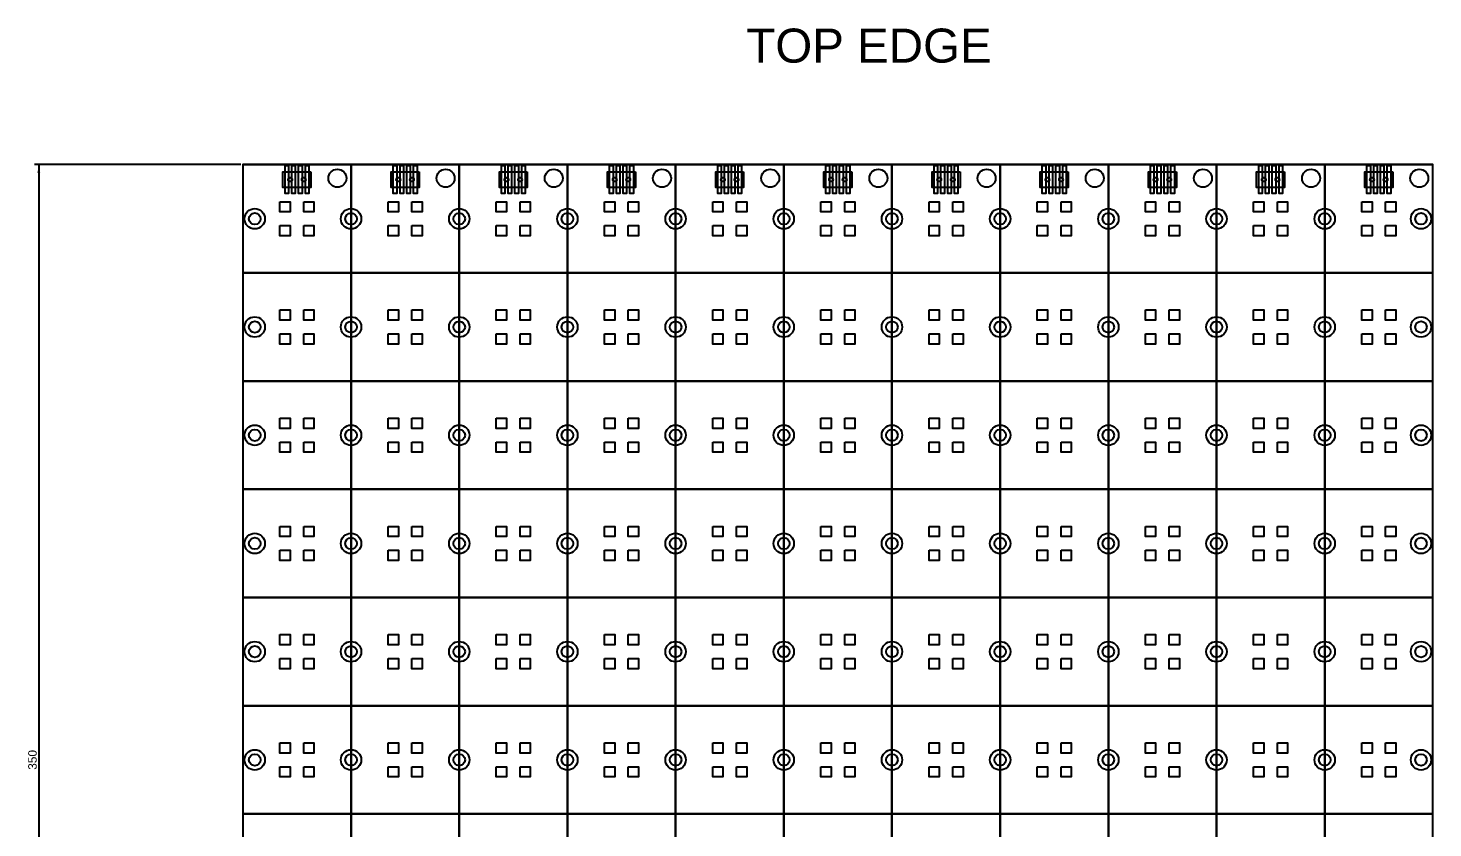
# Model space of a CAD drawing. Header units: inches. Extents: x -63 to 350, y -80 to 390.
# Drawn here: x -63.2 to 350, y 155 to 390.1 of the extents above; entities that cross this region are included whole.
import ezdxf
from ezdxf.enums import TextEntityAlignment as Align

# ---------------------------------------------------------------- set-up
doc = ezdxf.new("R2010")
doc.units = ezdxf.units.IN
doc.header["$MEASUREMENT"] = 0
for name, color, linetype in [('ANNOTATIONS', 3, 'Continuous'), ('BOARD_OUTLINE', 7, 'Continuous'), ('CONNECTION_PADS', 4, 'Continuous'), ('LED-EXCLUSION', 1, 'Continuous'), ('LEDS', 6, 'Continuous'), ('SUBARRAY', 2, 'Continuous')]:
    doc.layers.add(name, color=color, linetype=linetype)
doc.styles.get("Standard").update_dxf_attribs({"font": 'arial.ttf'})

# ---------------------------------------------------------------- blocks, each defined once
blk = doc.blocks.new('*D28')
at = {"layer": 'ANNOTATIONS', "color": 0, "linetype": 'ByBlock'}
for p, q in [((-0.62, 350), (-61.25, 350)), ((-60, 350), (-60, 0)), ((-0.62, 0), (-61.25, 0))]:
    blk.add_line(p, q, dxfattribs=at)
for points in [[(-60, 350), (-59.58, 347.5), (-60.42, 347.5)], [(-60, 0), (-60.42, 2.5), (-59.58, 2.5)]]:
    blk.add_solid(points, dxfattribs=at)
at = {"layer": 'ANNOTATIONS', "color": 0, "linetype": 'Continuous'}
blk.add_text('350', height=2.5, rotation=90, dxfattribs=at).set_placement((-61.88, 175), align=Align.MIDDLE_CENTER)
blk = doc.blocks.new('*U46')
at = {"layer": 'LED-EXCLUSION'}
blk.add_circle((0, 0), 3, dxfattribs=at)
blk = doc.blocks.new('*U47')
at = {"layer": 'ANNOTATIONS', "color": 0, "linetype": 'ByBlock', "lineweight": -2, "transparency": 16777216}
for p in [(0, 318.18), (31.818, 318.18), (63.636, 318.18), (95.454, 318.18), (127.272, 318.18), (159.09, 318.18), (190.908, 318.18), (222.726, 318.18), (254.544, 318.18), (286.362, 318.18), (0, 286.362), (31.818, 286.362), (63.636, 286.362), (95.454, 286.362), (127.272, 286.362), (159.09, 286.362), (190.908, 286.362), (222.726, 286.362), (254.544, 286.362), (286.362, 286.362), (0, 254.544), (31.818, 254.544), (63.636, 254.544), (95.454, 254.544), (127.272, 254.544), (159.09, 254.544), (190.908, 254.544), (222.726, 254.544), (254.544, 254.544), (286.362, 254.544), (0, 222.726), (31.818, 222.726), (63.636, 222.726), (95.454, 222.726), (127.272, 222.726), (159.09, 222.726), (190.908, 222.726), (222.726, 222.726), (254.544, 222.726), (286.362, 222.726), (0, 190.908), (31.818, 190.908), (63.636, 190.908), (95.454, 190.908), (127.272, 190.908), (159.09, 190.908), (190.908, 190.908), (222.726, 190.908), (254.544, 190.908), (286.362, 190.908), (0, 159.09), (31.818, 159.09), (63.636, 159.09), (95.454, 159.09), (127.272, 159.09), (159.09, 159.09), (190.908, 159.09), (222.726, 159.09), (254.544, 159.09), (286.362, 159.09), (0, 127.272), (31.818, 127.272), (63.636, 127.272), (95.454, 127.272), (127.272, 127.272), (159.09, 127.272), (190.908, 127.272), (222.726, 127.272), (254.544, 127.272), (286.362, 127.272), (0, 95.454), (31.818, 95.454), (63.636, 95.454), (95.454, 95.454), (127.272, 95.454), (159.09, 95.454), (190.908, 95.454), (222.726, 95.454), (254.544, 95.454), (286.362, 95.454), (0, 63.636), (31.818, 63.636), (63.636, 63.636), (95.454, 63.636), (127.272, 63.636), (159.09, 63.636), (190.908, 63.636), (222.726, 63.636), (254.544, 63.636), (286.362, 63.636), (0, 31.818), (31.818, 31.818), (63.636, 31.818), (95.454, 31.818), (127.272, 31.818), (159.09, 31.818), (190.908, 31.818), (222.726, 31.818), (254.544, 31.818), (286.362, 31.818), (0, 0), (31.818, 0), (63.636, 0), (95.454, 0), (127.272, 0), (159.09, 0), (190.908, 0), (222.726, 0), (254.544, 0), (286.362, 0)]:
    blk.add_blockref('*U46', p, dxfattribs=at)
blk = doc.blocks.new('*U48')
at = {"layer": 'SUBARRAY'}
blk.add_lwpolyline([(-15.909, -15.909), (15.909, -15.909), (15.909, 15.909), (-15.909, 15.909)], close=True, dxfattribs=at)
blk = doc.blocks.new('*U49')
at = {"layer": 'ANNOTATIONS', "color": 0, "linetype": 'ByBlock', "lineweight": -2, "transparency": 16777216}
for p in [(0, 318.18), (31.818, 318.18), (63.636, 318.18), (95.454, 318.18), (127.272, 318.18), (159.09, 318.18), (190.908, 318.18), (222.726, 318.18), (254.544, 318.18), (286.362, 318.18), (318.18, 318.18), (0, 286.362), (31.818, 286.362), (63.636, 286.362), (95.454, 286.362), (127.272, 286.362), (159.09, 286.362), (190.908, 286.362), (222.726, 286.362), (254.544, 286.362), (286.362, 286.362), (318.18, 286.362), (0, 254.544), (31.818, 254.544), (63.636, 254.544), (95.454, 254.544), (127.272, 254.544), (159.09, 254.544), (190.908, 254.544), (222.726, 254.544), (254.544, 254.544), (286.362, 254.544), (318.18, 254.544), (0, 222.726), (31.818, 222.726), (63.636, 222.726), (95.454, 222.726), (127.272, 222.726), (159.09, 222.726), (190.908, 222.726), (222.726, 222.726), (254.544, 222.726), (286.362, 222.726), (318.18, 222.726), (0, 190.908), (31.818, 190.908), (63.636, 190.908), (95.454, 190.908), (127.272, 190.908), (159.09, 190.908), (190.908, 190.908), (222.726, 190.908), (254.544, 190.908), (286.362, 190.908), (318.18, 190.908), (0, 159.09), (31.818, 159.09), (63.636, 159.09), (95.454, 159.09), (127.272, 159.09), (159.09, 159.09), (190.908, 159.09), (222.726, 159.09), (254.544, 159.09), (286.362, 159.09), (318.18, 159.09), (0, 127.272), (31.818, 127.272), (63.636, 127.272), (95.454, 127.272), (127.272, 127.272), (159.09, 127.272), (190.908, 127.272), (222.726, 127.272), (254.544, 127.272), (286.362, 127.272), (318.18, 127.272), (0, 95.454), (31.818, 95.454), (63.636, 95.454), (95.454, 95.454), (127.272, 95.454), (159.09, 95.454), (190.908, 95.454), (222.726, 95.454), (254.544, 95.454), (286.362, 95.454), (318.18, 95.454), (0, 63.636), (31.818, 63.636), (63.636, 63.636), (95.454, 63.636), (127.272, 63.636), (159.09, 63.636), (190.908, 63.636), (222.726, 63.636), (254.544, 63.636), (286.362, 63.636), (318.18, 63.636), (0, 31.818), (31.818, 31.818), (63.636, 31.818), (95.454, 31.818), (127.272, 31.818), (159.09, 31.818), (190.908, 31.818), (222.726, 31.818), (254.544, 31.818), (286.362, 31.818), (318.18, 31.818), (0, 0), (31.818, 0), (63.636, 0), (95.454, 0), (127.272, 0), (159.09, 0), (190.908, 0), (222.726, 0), (254.544, 0), (286.362, 0), (318.18, 0)]:
    blk.add_blockref('*U48', p, dxfattribs=at)

msp = doc.modelspace()

# ---------------------------------------------------------------- linework, layer by layer
at = {"layer": 'BOARD_OUTLINE'}
msp.add_lwpolyline([(0, 0), (350, 0), (350, 350), (0, 350)], close=True, dxfattribs=at)
for centre, radius in [((27.818, 345.998), 2.65), ((59.636, 345.998), 2.65), ((91.454, 345.998), 2.65), ((123.272, 345.998), 2.65), ((155.09, 345.998), 2.65), ((186.908, 345.998), 2.65), ((218.726, 345.998), 2.65), ((250.544, 345.998), 2.65), ((282.362, 345.998), 2.65), ((314.18, 345.998), 2.65), ((345.998, 345.998), 2.65), ((13.909, 345.618), 0.595), ((17.909, 345.618), 0.595), ((45.727, 345.618), 0.595), ((49.727, 345.618), 0.595), ((77.545, 345.618), 0.595), ((81.545, 345.618), 0.595), ((109.363, 345.618), 0.595), ((113.363, 345.618), 0.595), ((141.181, 345.618), 0.595), ((145.181, 345.618), 0.595), ((172.999, 345.618), 0.595), ((176.999, 345.618), 0.595), ((204.817, 345.618), 0.595), ((208.817, 345.618), 0.595), ((236.635, 345.618), 0.595), ((240.635, 345.618), 0.595), ((268.453, 345.618), 0.595), ((272.453, 345.618), 0.595), ((300.271, 345.618), 0.595), ((304.271, 345.618), 0.595), ((332.089, 345.618), 0.595), ((336.089, 345.618), 0.595)]:
    msp.add_circle(centre, radius, dxfattribs=at)
at = {"layer": 'BOARD_OUTLINE', "linetype": 'Continuous'}
for centre in [(3.5, 334.089), (31.818, 334.089), (63.636, 334.089), (95.454, 334.089), (127.272, 334.089), (159.09, 334.089), (190.908, 334.089), (222.726, 334.089), (254.544, 334.089), (286.362, 334.089), (318.18, 334.089), (346.5, 334.089), (3.5, 302.271), (31.818, 302.271), (63.636, 302.271), (95.454, 302.271), (127.272, 302.271), (159.09, 302.271), (190.908, 302.271), (222.726, 302.271), (254.544, 302.271), (286.362, 302.271), (318.18, 302.271), (346.5, 302.271), (3.5, 270.453), (31.818, 270.453), (63.636, 270.453), (95.454, 270.453), (127.272, 270.453), (159.09, 270.453), (190.908, 270.453), (222.726, 270.453), (254.544, 270.453), (286.362, 270.453), (318.18, 270.453), (346.5, 270.453), (3.5, 238.635), (31.818, 238.635), (63.636, 238.635), (95.454, 238.635), (127.272, 238.635), (159.09, 238.635), (190.908, 238.635), (222.726, 238.635), (254.544, 238.635), (286.362, 238.635), (318.18, 238.635), (346.5, 238.635), (3.5, 206.817), (31.818, 206.817), (63.636, 206.817), (95.454, 206.817), (127.272, 206.817), (159.09, 206.817), (190.908, 206.817), (222.726, 206.817), (254.544, 206.817), (286.362, 206.817), (318.18, 206.817), (346.5, 206.817), (3.5, 174.999), (31.818, 174.999), (63.636, 174.999), (95.454, 174.999), (127.272, 174.999), (159.09, 174.999), (190.908, 174.999), (222.726, 174.999), (254.544, 174.999), (286.362, 174.999), (318.18, 174.999), (346.5, 174.999)]:
    msp.add_circle(centre, 1.7, dxfattribs=at)
at = {"layer": 'CONNECTION_PADS'}
for points in [[(20.019, 347.918), (20.019, 343.318), (11.799, 343.318), (11.799, 347.918)], [(13.419, 349.748), (13.419, 341.488), (12.399, 341.488), (12.399, 349.748)], [(15.419, 349.748), (15.419, 341.488), (14.399, 341.488), (14.399, 349.748)], [(17.419, 349.748), (17.419, 341.488), (16.399, 341.488), (16.399, 349.748)], [(19.419, 349.748), (19.419, 341.488), (18.399, 341.488), (18.399, 349.748)], [(51.837, 347.918), (51.837, 343.318), (43.617, 343.318), (43.617, 347.918)], [(45.237, 349.748), (45.237, 341.488), (44.217, 341.488), (44.217, 349.748)], [(47.237, 349.748), (47.237, 341.488), (46.217, 341.488), (46.217, 349.748)], [(49.237, 349.748), (49.237, 341.488), (48.217, 341.488), (48.217, 349.748)], [(51.237, 349.748), (51.237, 341.488), (50.217, 341.488), (50.217, 349.748)], [(83.655, 347.918), (83.655, 343.318), (75.435, 343.318), (75.435, 347.918)], [(77.055, 349.748), (77.055, 341.488), (76.035, 341.488), (76.035, 349.748)], [(79.055, 349.748), (79.055, 341.488), (78.035, 341.488), (78.035, 349.748)], [(81.055, 349.748), (81.055, 341.488), (80.035, 341.488), (80.035, 349.748)], [(83.055, 349.748), (83.055, 341.488), (82.035, 341.488), (82.035, 349.748)], [(115.473, 347.918), (115.473, 343.318), (107.253, 343.318), (107.253, 347.918)], [(108.873, 349.748), (108.873, 341.488), (107.853, 341.488), (107.853, 349.748)], [(110.873, 349.748), (110.873, 341.488), (109.853, 341.488), (109.853, 349.748)], [(112.873, 349.748), (112.873, 341.488), (111.853, 341.488), (111.853, 349.748)], [(114.873, 349.748), (114.873, 341.488), (113.853, 341.488), (113.853, 349.748)], [(147.291, 347.918), (147.291, 343.318), (139.071, 343.318), (139.071, 347.918)], [(140.691, 349.748), (140.691, 341.488), (139.671, 341.488), (139.671, 349.748)], [(142.691, 349.748), (142.691, 341.488), (141.671, 341.488), (141.671, 349.748)], [(144.691, 349.748), (144.691, 341.488), (143.671, 341.488), (143.671, 349.748)], [(146.691, 349.748), (146.691, 341.488), (145.671, 341.488), (145.671, 349.748)], [(179.109, 347.918), (179.109, 343.318), (170.889, 343.318), (170.889, 347.918)], [(172.509, 349.748), (172.509, 341.488), (171.489, 341.488), (171.489, 349.748)], [(174.509, 349.748), (174.509, 341.488), (173.489, 341.488), (173.489, 349.748)], [(176.509, 349.748), (176.509, 341.488), (175.489, 341.488), (175.489, 349.748)], [(178.509, 349.748), (178.509, 341.488), (177.489, 341.488), (177.489, 349.748)], [(210.927, 347.918), (210.927, 343.318), (202.707, 343.318), (202.707, 347.918)], [(204.327, 349.748), (204.327, 341.488), (203.307, 341.488), (203.307, 349.748)], [(206.327, 349.748), (206.327, 341.488), (205.307, 341.488), (205.307, 349.748)], [(208.327, 349.748), (208.327, 341.488), (207.307, 341.488), (207.307, 349.748)], [(210.327, 349.748), (210.327, 341.488), (209.307, 341.488), (209.307, 349.748)], [(242.745, 347.918), (242.745, 343.318), (234.525, 343.318), (234.525, 347.918)], [(236.145, 349.748), (236.145, 341.488), (235.125, 341.488), (235.125, 349.748)], [(238.145, 349.748), (238.145, 341.488), (237.125, 341.488), (237.125, 349.748)], [(240.145, 349.748), (240.145, 341.488), (239.125, 341.488), (239.125, 349.748)], [(242.145, 349.748), (242.145, 341.488), (241.125, 341.488), (241.125, 349.748)], [(274.563, 347.918), (274.563, 343.318), (266.343, 343.318), (266.343, 347.918)], [(267.963, 349.748), (267.963, 341.488), (266.943, 341.488), (266.943, 349.748)], [(269.963, 349.748), (269.963, 341.488), (268.943, 341.488), (268.943, 349.748)], [(271.963, 349.748), (271.963, 341.488), (270.943, 341.488), (270.943, 349.748)], [(273.963, 349.748), (273.963, 341.488), (272.943, 341.488), (272.943, 349.748)], [(306.381, 347.918), (306.381, 343.318), (298.161, 343.318), (298.161, 347.918)], [(299.781, 349.748), (299.781, 341.488), (298.761, 341.488), (298.761, 349.748)], [(301.781, 349.748), (301.781, 341.488), (300.761, 341.488), (300.761, 349.748)], [(303.781, 349.748), (303.781, 341.488), (302.761, 341.488), (302.761, 349.748)], [(305.781, 349.748), (305.781, 341.488), (304.761, 341.488), (304.761, 349.748)], [(338.199, 347.918), (338.199, 343.318), (329.979, 343.318), (329.979, 347.918)], [(331.599, 349.748), (331.599, 341.488), (330.579, 341.488), (330.579, 349.748)], [(333.599, 349.748), (333.599, 341.488), (332.579, 341.488), (332.579, 349.748)], [(335.599, 349.748), (335.599, 341.488), (334.579, 341.488), (334.579, 349.748)], [(337.599, 349.748), (337.599, 341.488), (336.579, 341.488), (336.579, 349.748)]]:
    msp.add_lwpolyline(points, close=True, dxfattribs=at)
at = {"layer": 'LED-EXCLUSION'}
for centre in [(3.5, 334.089), (346.5, 334.089), (3.5, 302.271), (346.5, 302.271), (3.5, 270.453), (346.5, 270.453), (3.5, 238.635), (346.5, 238.635), (3.5, 206.817), (346.5, 206.817), (3.5, 174.999), (346.5, 174.999)]:
    msp.add_circle(centre, 3, dxfattribs=at)
at = {"layer": 'LEDS', "linetype": 'Continuous'}
for points in [[(10.909, 339.089), (13.909, 339.089), (13.909, 336.089), (10.909, 336.089)], [(17.909, 339.089), (20.909, 339.089), (20.909, 336.089), (17.909, 336.089)], [(42.727, 339.089), (45.727, 339.089), (45.727, 336.089), (42.727, 336.089)], [(49.727, 339.089), (52.727, 339.089), (52.727, 336.089), (49.727, 336.089)], [(74.545, 339.089), (77.545, 339.089), (77.545, 336.089), (74.545, 336.089)], [(81.545, 339.089), (84.545, 339.089), (84.545, 336.089), (81.545, 336.089)], [(106.363, 339.089), (109.363, 339.089), (109.363, 336.089), (106.363, 336.089)], [(113.363, 339.089), (116.363, 339.089), (116.363, 336.089), (113.363, 336.089)], [(138.181, 339.089), (141.181, 339.089), (141.181, 336.089), (138.181, 336.089)], [(145.181, 339.089), (148.181, 339.089), (148.181, 336.089), (145.181, 336.089)], [(169.999, 339.089), (172.999, 339.089), (172.999, 336.089), (169.999, 336.089)], [(176.999, 339.089), (179.999, 339.089), (179.999, 336.089), (176.999, 336.089)], [(201.817, 339.089), (204.817, 339.089), (204.817, 336.089), (201.817, 336.089)], [(208.817, 339.089), (211.817, 339.089), (211.817, 336.089), (208.817, 336.089)], [(233.635, 339.089), (236.635, 339.089), (236.635, 336.089), (233.635, 336.089)], [(240.635, 339.089), (243.635, 339.089), (243.635, 336.089), (240.635, 336.089)], [(265.453, 339.089), (268.453, 339.089), (268.453, 336.089), (265.453, 336.089)], [(272.453, 339.089), (275.453, 339.089), (275.453, 336.089), (272.453, 336.089)], [(297.271, 339.089), (300.271, 339.089), (300.271, 336.089), (297.271, 336.089)], [(304.271, 339.089), (307.271, 339.089), (307.271, 336.089), (304.271, 336.089)], [(329.089, 339.089), (332.089, 339.089), (332.089, 336.089), (329.089, 336.089)], [(336.089, 339.089), (339.089, 339.089), (339.089, 336.089), (336.089, 336.089)], [(10.909, 332.089), (13.909, 332.089), (13.909, 329.089), (10.909, 329.089)], [(17.909, 332.089), (20.909, 332.089), (20.909, 329.089), (17.909, 329.089)], [(42.727, 332.089), (45.727, 332.089), (45.727, 329.089), (42.727, 329.089)], [(49.727, 332.089), (52.727, 332.089), (52.727, 329.089), (49.727, 329.089)], [(74.545, 332.089), (77.545, 332.089), (77.545, 329.089), (74.545, 329.089)], [(81.545, 332.089), (84.545, 332.089), (84.545, 329.089), (81.545, 329.089)], [(106.363, 332.089), (109.363, 332.089), (109.363, 329.089), (106.363, 329.089)], [(113.363, 332.089), (116.363, 332.089), (116.363, 329.089), (113.363, 329.089)], [(138.181, 332.089), (141.181, 332.089), (141.181, 329.089), (138.181, 329.089)], [(145.181, 332.089), (148.181, 332.089), (148.181, 329.089), (145.181, 329.089)], [(169.999, 332.089), (172.999, 332.089), (172.999, 329.089), (169.999, 329.089)], [(176.999, 332.089), (179.999, 332.089), (179.999, 329.089), (176.999, 329.089)], [(201.817, 332.089), (204.817, 332.089), (204.817, 329.089), (201.817, 329.089)], [(208.817, 332.089), (211.817, 332.089), (211.817, 329.089), (208.817, 329.089)], [(233.635, 332.089), (236.635, 332.089), (236.635, 329.089), (233.635, 329.089)], [(240.635, 332.089), (243.635, 332.089), (243.635, 329.089), (240.635, 329.089)], [(265.453, 332.089), (268.453, 332.089), (268.453, 329.089), (265.453, 329.089)], [(272.453, 332.089), (275.453, 332.089), (275.453, 329.089), (272.453, 329.089)], [(297.271, 332.089), (300.271, 332.089), (300.271, 329.089), (297.271, 329.089)], [(304.271, 332.089), (307.271, 332.089), (307.271, 329.089), (304.271, 329.089)], [(329.089, 332.089), (332.089, 332.089), (332.089, 329.089), (329.089, 329.089)], [(336.089, 332.089), (339.089, 332.089), (339.089, 329.089), (336.089, 329.089)], [(10.909, 307.271), (13.909, 307.271), (13.909, 304.271), (10.909, 304.271)], [(17.909, 307.271), (20.909, 307.271), (20.909, 304.271), (17.909, 304.271)], [(42.727, 307.271), (45.727, 307.271), (45.727, 304.271), (42.727, 304.271)], [(49.727, 307.271), (52.727, 307.271), (52.727, 304.271), (49.727, 304.271)], [(74.545, 307.271), (77.545, 307.271), (77.545, 304.271), (74.545, 304.271)], [(81.545, 307.271), (84.545, 307.271), (84.545, 304.271), (81.545, 304.271)], [(106.363, 307.271), (109.363, 307.271), (109.363, 304.271), (106.363, 304.271)], [(113.363, 307.271), (116.363, 307.271), (116.363, 304.271), (113.363, 304.271)], [(138.181, 307.271), (141.181, 307.271), (141.181, 304.271), (138.181, 304.271)], [(145.181, 307.271), (148.181, 307.271), (148.181, 304.271), (145.181, 304.271)], [(169.999, 307.271), (172.999, 307.271), (172.999, 304.271), (169.999, 304.271)], [(176.999, 307.271), (179.999, 307.271), (179.999, 304.271), (176.999, 304.271)], [(201.817, 307.271), (204.817, 307.271), (204.817, 304.271), (201.817, 304.271)], [(208.817, 307.271), (211.817, 307.271), (211.817, 304.271), (208.817, 304.271)], [(233.635, 307.271), (236.635, 307.271), (236.635, 304.271), (233.635, 304.271)], [(240.635, 307.271), (243.635, 307.271), (243.635, 304.271), (240.635, 304.271)], [(265.453, 307.271), (268.453, 307.271), (268.453, 304.271), (265.453, 304.271)], [(272.453, 307.271), (275.453, 307.271), (275.453, 304.271), (272.453, 304.271)], [(297.271, 307.271), (300.271, 307.271), (300.271, 304.271), (297.271, 304.271)], [(304.271, 307.271), (307.271, 307.271), (307.271, 304.271), (304.271, 304.271)], [(329.089, 307.271), (332.089, 307.271), (332.089, 304.271), (329.089, 304.271)], [(336.089, 307.271), (339.089, 307.271), (339.089, 304.271), (336.089, 304.271)], [(10.909, 300.271), (13.909, 300.271), (13.909, 297.271), (10.909, 297.271)], [(17.909, 300.271), (20.909, 300.271), (20.909, 297.271), (17.909, 297.271)], [(42.727, 300.271), (45.727, 300.271), (45.727, 297.271), (42.727, 297.271)], [(49.727, 300.271), (52.727, 300.271), (52.727, 297.271), (49.727, 297.271)], [(74.545, 300.271), (77.545, 300.271), (77.545, 297.271), (74.545, 297.271)], [(81.545, 300.271), (84.545, 300.271), (84.545, 297.271), (81.545, 297.271)], [(106.363, 300.271), (109.363, 300.271), (109.363, 297.271), (106.363, 297.271)], [(113.363, 300.271), (116.363, 300.271), (116.363, 297.271), (113.363, 297.271)], [(138.181, 300.271), (141.181, 300.271), (141.181, 297.271), (138.181, 297.271)], [(145.181, 300.271), (148.181, 300.271), (148.181, 297.271), (145.181, 297.271)], [(169.999, 300.271), (172.999, 300.271), (172.999, 297.271), (169.999, 297.271)], [(176.999, 300.271), (179.999, 300.271), (179.999, 297.271), (176.999, 297.271)], [(201.817, 300.271), (204.817, 300.271), (204.817, 297.271), (201.817, 297.271)], [(208.817, 300.271), (211.817, 300.271), (211.817, 297.271), (208.817, 297.271)], [(233.635, 300.271), (236.635, 300.271), (236.635, 297.271), (233.635, 297.271)], [(240.635, 300.271), (243.635, 300.271), (243.635, 297.271), (240.635, 297.271)], [(265.453, 300.271), (268.453, 300.271), (268.453, 297.271), (265.453, 297.271)], [(272.453, 300.271), (275.453, 300.271), (275.453, 297.271), (272.453, 297.271)], [(297.271, 300.271), (300.271, 300.271), (300.271, 297.271), (297.271, 297.271)], [(304.271, 300.271), (307.271, 300.271), (307.271, 297.271), (304.271, 297.271)], [(329.089, 300.271), (332.089, 300.271), (332.089, 297.271), (329.089, 297.271)], [(336.089, 300.271), (339.089, 300.271), (339.089, 297.271), (336.089, 297.271)], [(10.909, 275.453), (13.909, 275.453), (13.909, 272.453), (10.909, 272.453)], [(17.909, 275.453), (20.909, 275.453), (20.909, 272.453), (17.909, 272.453)], [(42.727, 275.453), (45.727, 275.453), (45.727, 272.453), (42.727, 272.453)], [(49.727, 275.453), (52.727, 275.453), (52.727, 272.453), (49.727, 272.453)], [(74.545, 275.453), (77.545, 275.453), (77.545, 272.453), (74.545, 272.453)], [(81.545, 275.453), (84.545, 275.453), (84.545, 272.453), (81.545, 272.453)], [(106.363, 275.453), (109.363, 275.453), (109.363, 272.453), (106.363, 272.453)], [(113.363, 275.453), (116.363, 275.453), (116.363, 272.453), (113.363, 272.453)], [(138.181, 275.453), (141.181, 275.453), (141.181, 272.453), (138.181, 272.453)], [(145.181, 275.453), (148.181, 275.453), (148.181, 272.453), (145.181, 272.453)], [(169.999, 275.453), (172.999, 275.453), (172.999, 272.453), (169.999, 272.453)], [(176.999, 275.453), (179.999, 275.453), (179.999, 272.453), (176.999, 272.453)], [(201.817, 275.453), (204.817, 275.453), (204.817, 272.453), (201.817, 272.453)], [(208.817, 275.453), (211.817, 275.453), (211.817, 272.453), (208.817, 272.453)], [(233.635, 275.453), (236.635, 275.453), (236.635, 272.453), (233.635, 272.453)], [(240.635, 275.453), (243.635, 275.453), (243.635, 272.453), (240.635, 272.453)], [(265.453, 275.453), (268.453, 275.453), (268.453, 272.453), (265.453, 272.453)], [(272.453, 275.453), (275.453, 275.453), (275.453, 272.453), (272.453, 272.453)], [(297.271, 275.453), (300.271, 275.453), (300.271, 272.453), (297.271, 272.453)], [(304.271, 275.453), (307.271, 275.453), (307.271, 272.453), (304.271, 272.453)], [(329.089, 275.453), (332.089, 275.453), (332.089, 272.453), (329.089, 272.453)], [(336.089, 275.453), (339.089, 275.453), (339.089, 272.453), (336.089, 272.453)], [(10.909, 268.453), (13.909, 268.453), (13.909, 265.453), (10.909, 265.453)], [(17.909, 268.453), (20.909, 268.453), (20.909, 265.453), (17.909, 265.453)], [(42.727, 268.453), (45.727, 268.453), (45.727, 265.453), (42.727, 265.453)], [(49.727, 268.453), (52.727, 268.453), (52.727, 265.453), (49.727, 265.453)], [(74.545, 268.453), (77.545, 268.453), (77.545, 265.453), (74.545, 265.453)], [(81.545, 268.453), (84.545, 268.453), (84.545, 265.453), (81.545, 265.453)], [(106.363, 268.453), (109.363, 268.453), (109.363, 265.453), (106.363, 265.453)], [(113.363, 268.453), (116.363, 268.453), (116.363, 265.453), (113.363, 265.453)], [(138.181, 268.453), (141.181, 268.453), (141.181, 265.453), (138.181, 265.453)], [(145.181, 268.453), (148.181, 268.453), (148.181, 265.453), (145.181, 265.453)], [(169.999, 268.453), (172.999, 268.453), (172.999, 265.453), (169.999, 265.453)], [(176.999, 268.453), (179.999, 268.453), (179.999, 265.453), (176.999, 265.453)], [(201.817, 268.453), (204.817, 268.453), (204.817, 265.453), (201.817, 265.453)], [(208.817, 268.453), (211.817, 268.453), (211.817, 265.453), (208.817, 265.453)], [(233.635, 268.453), (236.635, 268.453), (236.635, 265.453), (233.635, 265.453)], [(240.635, 268.453), (243.635, 268.453), (243.635, 265.453), (240.635, 265.453)], [(265.453, 268.453), (268.453, 268.453), (268.453, 265.453), (265.453, 265.453)], [(272.453, 268.453), (275.453, 268.453), (275.453, 265.453), (272.453, 265.453)], [(297.271, 268.453), (300.271, 268.453), (300.271, 265.453), (297.271, 265.453)], [(304.271, 268.453), (307.271, 268.453), (307.271, 265.453), (304.271, 265.453)], [(329.089, 268.453), (332.089, 268.453), (332.089, 265.453), (329.089, 265.453)], [(336.089, 268.453), (339.089, 268.453), (339.089, 265.453), (336.089, 265.453)], [(10.909, 243.635), (13.909, 243.635), (13.909, 240.635), (10.909, 240.635)], [(17.909, 243.635), (20.909, 243.635), (20.909, 240.635), (17.909, 240.635)], [(42.727, 243.635), (45.727, 243.635), (45.727, 240.635), (42.727, 240.635)], [(49.727, 243.635), (52.727, 243.635), (52.727, 240.635), (49.727, 240.635)], [(74.545, 243.635), (77.545, 243.635), (77.545, 240.635), (74.545, 240.635)], [(81.545, 243.635), (84.545, 243.635), (84.545, 240.635), (81.545, 240.635)], [(106.363, 243.635), (109.363, 243.635), (109.363, 240.635), (106.363, 240.635)], [(113.363, 243.635), (116.363, 243.635), (116.363, 240.635), (113.363, 240.635)], [(138.181, 243.635), (141.181, 243.635), (141.181, 240.635), (138.181, 240.635)], [(145.181, 243.635), (148.181, 243.635), (148.181, 240.635), (145.181, 240.635)], [(169.999, 243.635), (172.999, 243.635), (172.999, 240.635), (169.999, 240.635)], [(176.999, 243.635), (179.999, 243.635), (179.999, 240.635), (176.999, 240.635)], [(201.817, 243.635), (204.817, 243.635), (204.817, 240.635), (201.817, 240.635)], [(208.817, 243.635), (211.817, 243.635), (211.817, 240.635), (208.817, 240.635)], [(233.635, 243.635), (236.635, 243.635), (236.635, 240.635), (233.635, 240.635)], [(240.635, 243.635), (243.635, 243.635), (243.635, 240.635), (240.635, 240.635)], [(265.453, 243.635), (268.453, 243.635), (268.453, 240.635), (265.453, 240.635)], [(272.453, 243.635), (275.453, 243.635), (275.453, 240.635), (272.453, 240.635)], [(297.271, 243.635), (300.271, 243.635), (300.271, 240.635), (297.271, 240.635)], [(304.271, 243.635), (307.271, 243.635), (307.271, 240.635), (304.271, 240.635)], [(329.089, 243.635), (332.089, 243.635), (332.089, 240.635), (329.089, 240.635)], [(336.089, 243.635), (339.089, 243.635), (339.089, 240.635), (336.089, 240.635)], [(10.909, 236.635), (13.909, 236.635), (13.909, 233.635), (10.909, 233.635)], [(17.909, 236.635), (20.909, 236.635), (20.909, 233.635), (17.909, 233.635)], [(42.727, 236.635), (45.727, 236.635), (45.727, 233.635), (42.727, 233.635)], [(49.727, 236.635), (52.727, 236.635), (52.727, 233.635), (49.727, 233.635)], [(74.545, 236.635), (77.545, 236.635), (77.545, 233.635), (74.545, 233.635)], [(81.545, 236.635), (84.545, 236.635), (84.545, 233.635), (81.545, 233.635)], [(106.363, 236.635), (109.363, 236.635), (109.363, 233.635), (106.363, 233.635)], [(113.363, 236.635), (116.363, 236.635), (116.363, 233.635), (113.363, 233.635)], [(138.181, 236.635), (141.181, 236.635), (141.181, 233.635), (138.181, 233.635)], [(145.181, 236.635), (148.181, 236.635), (148.181, 233.635), (145.181, 233.635)], [(169.999, 236.635), (172.999, 236.635), (172.999, 233.635), (169.999, 233.635)], [(176.999, 236.635), (179.999, 236.635), (179.999, 233.635), (176.999, 233.635)], [(201.817, 236.635), (204.817, 236.635), (204.817, 233.635), (201.817, 233.635)], [(208.817, 236.635), (211.817, 236.635), (211.817, 233.635), (208.817, 233.635)], [(233.635, 236.635), (236.635, 236.635), (236.635, 233.635), (233.635, 233.635)], [(240.635, 236.635), (243.635, 236.635), (243.635, 233.635), (240.635, 233.635)], [(265.453, 236.635), (268.453, 236.635), (268.453, 233.635), (265.453, 233.635)], [(272.453, 236.635), (275.453, 236.635), (275.453, 233.635), (272.453, 233.635)], [(297.271, 236.635), (300.271, 236.635), (300.271, 233.635), (297.271, 233.635)], [(304.271, 236.635), (307.271, 236.635), (307.271, 233.635), (304.271, 233.635)], [(329.089, 236.635), (332.089, 236.635), (332.089, 233.635), (329.089, 233.635)], [(336.089, 236.635), (339.089, 236.635), (339.089, 233.635), (336.089, 233.635)], [(10.909, 211.817), (13.909, 211.817), (13.909, 208.817), (10.909, 208.817)], [(17.909, 211.817), (20.909, 211.817), (20.909, 208.817), (17.909, 208.817)], [(42.727, 211.817), (45.727, 211.817), (45.727, 208.817), (42.727, 208.817)], [(49.727, 211.817), (52.727, 211.817), (52.727, 208.817), (49.727, 208.817)], [(74.545, 211.817), (77.545, 211.817), (77.545, 208.817), (74.545, 208.817)], [(81.545, 211.817), (84.545, 211.817), (84.545, 208.817), (81.545, 208.817)], [(106.363, 211.817), (109.363, 211.817), (109.363, 208.817), (106.363, 208.817)], [(113.363, 211.817), (116.363, 211.817), (116.363, 208.817), (113.363, 208.817)], [(138.181, 211.817), (141.181, 211.817), (141.181, 208.817), (138.181, 208.817)], [(145.181, 211.817), (148.181, 211.817), (148.181, 208.817), (145.181, 208.817)], [(169.999, 211.817), (172.999, 211.817), (172.999, 208.817), (169.999, 208.817)], [(176.999, 211.817), (179.999, 211.817), (179.999, 208.817), (176.999, 208.817)], [(201.817, 211.817), (204.817, 211.817), (204.817, 208.817), (201.817, 208.817)], [(208.817, 211.817), (211.817, 211.817), (211.817, 208.817), (208.817, 208.817)], [(233.635, 211.817), (236.635, 211.817), (236.635, 208.817), (233.635, 208.817)], [(240.635, 211.817), (243.635, 211.817), (243.635, 208.817), (240.635, 208.817)], [(265.453, 211.817), (268.453, 211.817), (268.453, 208.817), (265.453, 208.817)], [(272.453, 211.817), (275.453, 211.817), (275.453, 208.817), (272.453, 208.817)], [(297.271, 211.817), (300.271, 211.817), (300.271, 208.817), (297.271, 208.817)], [(304.271, 211.817), (307.271, 211.817), (307.271, 208.817), (304.271, 208.817)], [(329.089, 211.817), (332.089, 211.817), (332.089, 208.817), (329.089, 208.817)], [(336.089, 211.817), (339.089, 211.817), (339.089, 208.817), (336.089, 208.817)], [(10.909, 204.817), (13.909, 204.817), (13.909, 201.817), (10.909, 201.817)], [(17.909, 204.817), (20.909, 204.817), (20.909, 201.817), (17.909, 201.817)], [(42.727, 204.817), (45.727, 204.817), (45.727, 201.817), (42.727, 201.817)], [(49.727, 204.817), (52.727, 204.817), (52.727, 201.817), (49.727, 201.817)], [(74.545, 204.817), (77.545, 204.817), (77.545, 201.817), (74.545, 201.817)], [(81.545, 204.817), (84.545, 204.817), (84.545, 201.817), (81.545, 201.817)], [(106.363, 204.817), (109.363, 204.817), (109.363, 201.817), (106.363, 201.817)], [(113.363, 204.817), (116.363, 204.817), (116.363, 201.817), (113.363, 201.817)], [(138.181, 204.817), (141.181, 204.817), (141.181, 201.817), (138.181, 201.817)], [(145.181, 204.817), (148.181, 204.817), (148.181, 201.817), (145.181, 201.817)], [(169.999, 204.817), (172.999, 204.817), (172.999, 201.817), (169.999, 201.817)], [(176.999, 204.817), (179.999, 204.817), (179.999, 201.817), (176.999, 201.817)], [(201.817, 204.817), (204.817, 204.817), (204.817, 201.817), (201.817, 201.817)], [(208.817, 204.817), (211.817, 204.817), (211.817, 201.817), (208.817, 201.817)], [(233.635, 204.817), (236.635, 204.817), (236.635, 201.817), (233.635, 201.817)], [(240.635, 204.817), (243.635, 204.817), (243.635, 201.817), (240.635, 201.817)], [(265.453, 204.817), (268.453, 204.817), (268.453, 201.817), (265.453, 201.817)], [(272.453, 204.817), (275.453, 204.817), (275.453, 201.817), (272.453, 201.817)], [(297.271, 204.817), (300.271, 204.817), (300.271, 201.817), (297.271, 201.817)], [(304.271, 204.817), (307.271, 204.817), (307.271, 201.817), (304.271, 201.817)], [(329.089, 204.817), (332.089, 204.817), (332.089, 201.817), (329.089, 201.817)], [(336.089, 204.817), (339.089, 204.817), (339.089, 201.817), (336.089, 201.817)], [(10.909, 179.999), (13.909, 179.999), (13.909, 176.999), (10.909, 176.999)], [(17.909, 179.999), (20.909, 179.999), (20.909, 176.999), (17.909, 176.999)], [(42.727, 179.999), (45.727, 179.999), (45.727, 176.999), (42.727, 176.999)], [(49.727, 179.999), (52.727, 179.999), (52.727, 176.999), (49.727, 176.999)], [(74.545, 179.999), (77.545, 179.999), (77.545, 176.999), (74.545, 176.999)], [(81.545, 179.999), (84.545, 179.999), (84.545, 176.999), (81.545, 176.999)], [(106.363, 179.999), (109.363, 179.999), (109.363, 176.999), (106.363, 176.999)], [(113.363, 179.999), (116.363, 179.999), (116.363, 176.999), (113.363, 176.999)], [(138.181, 179.999), (141.181, 179.999), (141.181, 176.999), (138.181, 176.999)], [(145.181, 179.999), (148.181, 179.999), (148.181, 176.999), (145.181, 176.999)], [(169.999, 179.999), (172.999, 179.999), (172.999, 176.999), (169.999, 176.999)], [(176.999, 179.999), (179.999, 179.999), (179.999, 176.999), (176.999, 176.999)], [(201.817, 179.999), (204.817, 179.999), (204.817, 176.999), (201.817, 176.999)], [(208.817, 179.999), (211.817, 179.999), (211.817, 176.999), (208.817, 176.999)], [(233.635, 179.999), (236.635, 179.999), (236.635, 176.999), (233.635, 176.999)], [(240.635, 179.999), (243.635, 179.999), (243.635, 176.999), (240.635, 176.999)], [(265.453, 179.999), (268.453, 179.999), (268.453, 176.999), (265.453, 176.999)], [(272.453, 179.999), (275.453, 179.999), (275.453, 176.999), (272.453, 176.999)], [(297.271, 179.999), (300.271, 179.999), (300.271, 176.999), (297.271, 176.999)], [(304.271, 179.999), (307.271, 179.999), (307.271, 176.999), (304.271, 176.999)], [(329.089, 179.999), (332.089, 179.999), (332.089, 176.999), (329.089, 176.999)], [(336.089, 179.999), (339.089, 179.999), (339.089, 176.999), (336.089, 176.999)], [(10.909, 172.999), (13.909, 172.999), (13.909, 169.999), (10.909, 169.999)], [(17.909, 172.999), (20.909, 172.999), (20.909, 169.999), (17.909, 169.999)], [(42.727, 172.999), (45.727, 172.999), (45.727, 169.999), (42.727, 169.999)], [(49.727, 172.999), (52.727, 172.999), (52.727, 169.999), (49.727, 169.999)], [(74.545, 172.999), (77.545, 172.999), (77.545, 169.999), (74.545, 169.999)], [(81.545, 172.999), (84.545, 172.999), (84.545, 169.999), (81.545, 169.999)], [(106.363, 172.999), (109.363, 172.999), (109.363, 169.999), (106.363, 169.999)], [(113.363, 172.999), (116.363, 172.999), (116.363, 169.999), (113.363, 169.999)], [(138.181, 172.999), (141.181, 172.999), (141.181, 169.999), (138.181, 169.999)], [(145.181, 172.999), (148.181, 172.999), (148.181, 169.999), (145.181, 169.999)], [(169.999, 172.999), (172.999, 172.999), (172.999, 169.999), (169.999, 169.999)], [(176.999, 172.999), (179.999, 172.999), (179.999, 169.999), (176.999, 169.999)], [(201.817, 172.999), (204.817, 172.999), (204.817, 169.999), (201.817, 169.999)], [(208.817, 172.999), (211.817, 172.999), (211.817, 169.999), (208.817, 169.999)], [(233.635, 172.999), (236.635, 172.999), (236.635, 169.999), (233.635, 169.999)], [(240.635, 172.999), (243.635, 172.999), (243.635, 169.999), (240.635, 169.999)], [(265.453, 172.999), (268.453, 172.999), (268.453, 169.999), (265.453, 169.999)], [(272.453, 172.999), (275.453, 172.999), (275.453, 169.999), (272.453, 169.999)], [(297.271, 172.999), (300.271, 172.999), (300.271, 169.999), (297.271, 169.999)], [(304.271, 172.999), (307.271, 172.999), (307.271, 169.999), (304.271, 169.999)], [(329.089, 172.999), (332.089, 172.999), (332.089, 169.999), (329.089, 169.999)], [(336.089, 172.999), (339.089, 172.999), (339.089, 169.999), (336.089, 169.999)]]:
    msp.add_lwpolyline(points, close=True, dxfattribs=at)

# ---------------------------------------------------------------- block references
at = {"layer": 'ANNOTATIONS'}
for name, p in [('*D28', (0, 0)), ('*U49', (15.909, 15.909)), ('*U47', (31.818, 15.909))]:
    msp.add_blockref(name, p, dxfattribs=at)

# ---------------------------------------------------------------- texts
msp.add_text('TOP EDGE', height=10, dxfattribs=at).set_placement((148.05556, 390), align=Align.TOP_LEFT)

doc.saveas('drawing.dxf')
